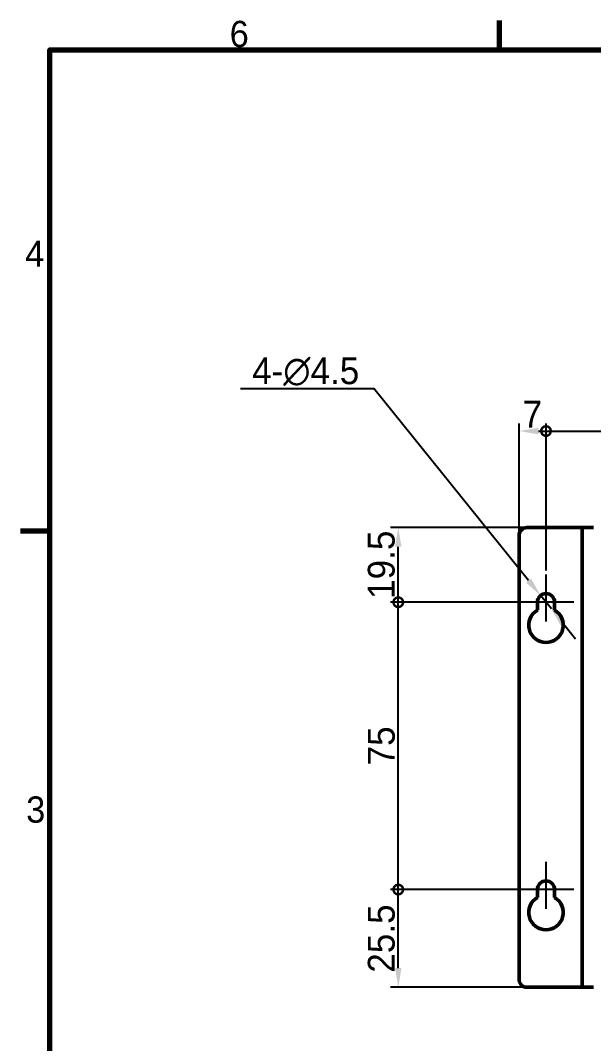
# Model space of a CAD drawing. Header units: millimetres. Extents: x 1021 to 2778, y -197 to 600.
# Drawn here: x 1033.2 to 1182.7, y 320.8 to 587.8 of the extents above; entities that cross this region are included whole.
import ezdxf

# ---------------------------------------------------------------- set-up
doc = ezdxf.new("R2010")
doc.units = ezdxf.units.MM
doc.header["$LTSCALE"] = 2
doc.layers.get('0').update_dxf_attribs({"lineweight": 25})
for name, color, linetype, lineweight in [('경계(ISO)', 7, 'Continuous', 70), ('외형선(ISO)', 7, 'Continuous', 50), ('중심 표식(ISO)', 7, 'Continuous', 25), ('치수(ISO)', 7, 'Continuous', 25)]:
    doc.layers.add(name, color=color, linetype=linetype, lineweight=lineweight)
doc.styles.get("Standard").update_dxf_attribs({"font": ''})
doc.styles.add('레이블 텍스트 (ISO)', font='')
doc.styles.get('Standard').set_extended_font_data('Gulim')
doc.styles.get('레이블 텍스트 (ISO)').set_extended_font_data('Gulim')
doc.dimstyles.new('기본값 (ISO)', dxfattribs={"dimscale": 2, "dimtxt": 3.5, "dimasz": 2.5, "dimexe": 1, "dimexo": 0.5, "dimgap": 0.4, "dimtad": 1, "dimtoh": 1, "dimdsep": 46, "dimtxsty": '레이블 텍스트 (ISO)', "dimcen": 0.09, "dimdle": 10, "dimclrd": 256, "dimclre": 256, "dimclrt": 6, "dimazin": 2, "dimtfac": 0.714286, "dimtmove": 0, "dimatfit": 3, "dimfxl": 1, "dimtolj": 1, "dimtzin": 0, "dimlwd": -1, "dimlwe": -1, "dimarcsym": 0})

# ---------------------------------------------------------------- blocks, each defined once
blk = doc.blocks.new('_DotSmall')
at = {"color": 0, "linetype": 'ByBlock', "const_width": 0.5}
blk.add_lwpolyline([(-0.0625, 0, 1), (0.0625, 0, 1)], format="xyb", close=True, dxfattribs=at)
blk = doc.blocks.new('*D12')
at = {"layer": 'Defpoints', "color": 0}
for p in [(1170.26, 480.63), (1163.26, 453.44), (1170.26, 443.19)]:
    blk.add_point(p, dxfattribs=at)
at = {"layer": '치수(ISO)'}
for p, q in [((1163.26, 454.44), (1163.26, 482.63)), ((1170.26, 444.19), (1170.26, 482.63)), ((1168.26, 480.63), (1170.26, 480.63))]:
    blk.add_line(p, q, dxfattribs=at)
blk.add_solid([(1168.26, 481.46), (1168.26, 479.79), (1163.26, 480.63)], dxfattribs=at)
at = {"layer": '치수(ISO)', "linetype": 'ByBlock', "xscale": 5, "yscale": 5, "zscale": 5}
blk.add_blockref('_DotSmall', (1170.26, 480.63), dxfattribs=at)
at = {"layer": '치수(ISO)', "color": 0, "insert": (1166.72, 485.02), "char_height": 7, "attachment_point": 5, "style": '레이블 텍스트 (ISO)'}
blk.add_mtext('\\A1;7', dxfattribs=at)
blk = doc.blocks.new('*D14')
at = {"layer": 'Defpoints', "color": 0}
for p in [(1425.06, 480.63), (1170.26, 443.19), (1425.06, 435.94)]:
    blk.add_point(p, dxfattribs=at)
at = {"layer": '치수(ISO)'}
for p, q in [((1170.26, 444.19), (1170.26, 482.63)), ((1425.06, 436.94), (1425.06, 482.63)), ((1170.26, 480.63), (1425.06, 480.63))]:
    blk.add_line(p, q, dxfattribs=at)
at = {"layer": '치수(ISO)', "linetype": 'ByBlock', "xscale": 5, "yscale": 5, "zscale": 5}
for p, rotation in [((1170.26, 480.63), 180), ((1425.06, 480.63), 360)]:
    blk.add_blockref('_DotSmall', p, dxfattribs=dict(at, rotation=rotation))
at = {"layer": '치수(ISO)', "color": 0, "insert": (1297.7, 485.02), "char_height": 7, "attachment_point": 5, "style": '레이블 텍스트 (ISO)'}
blk.add_mtext('\\A1;254.8', dxfattribs=at)
blk = doc.blocks.new('*D16')
at = {"layer": 'Defpoints', "color": 0}
for p in [(1131.72, 360.94), (1170.26, 360.94), (1165.26, 335.44)]:
    blk.add_point(p, dxfattribs=at)
at = {"layer": '치수(ISO)'}
for p, q in [((1169.26, 360.94), (1129.72, 360.94)), ((1131.72, 340.44), (1131.72, 360.94)), ((1164.26, 335.44), (1129.72, 335.44))]:
    blk.add_line(p, q, dxfattribs=at)
blk.add_solid([(1130.89, 340.44), (1132.55, 340.44), (1131.72, 335.44)], dxfattribs=at)
at = {"layer": '치수(ISO)', "linetype": 'ByBlock', "xscale": 5, "yscale": 5, "zscale": 5, "rotation": 90}
blk.add_blockref('_DotSmall', (1131.72, 360.94), dxfattribs=at)
at = {"layer": '치수(ISO)', "color": 0, "insert": (1127.33, 348.15), "char_height": 7, "attachment_point": 5, "rotation": 90, "style": '레이블 텍스트 (ISO)'}
blk.add_mtext('\\A1;25.5', dxfattribs=at)
blk = doc.blocks.new('*D17')
at = {"layer": 'Defpoints', "color": 0}
for p in [(1131.72, 435.94), (1170.26, 435.94), (1170.26, 360.94)]:
    blk.add_point(p, dxfattribs=at)
at = {"layer": '치수(ISO)'}
for p, q in [((1169.26, 435.94), (1129.72, 435.94)), ((1131.72, 360.94), (1131.72, 435.94)), ((1169.26, 360.94), (1129.72, 360.94))]:
    blk.add_line(p, q, dxfattribs=at)
at = {"layer": '치수(ISO)', "linetype": 'ByBlock', "xscale": 5, "yscale": 5, "zscale": 5}
for p, rotation in [((1131.72, 435.94), 90), ((1131.72, 360.94), 270)]:
    blk.add_blockref('_DotSmall', p, dxfattribs=dict(at, rotation=rotation))
at = {"layer": '치수(ISO)', "color": 0, "insert": (1127.33, 398.44), "char_height": 7, "attachment_point": 5, "rotation": 90, "style": '레이블 텍스트 (ISO)'}
blk.add_mtext('\\A1;75', dxfattribs=at)
blk = doc.blocks.new('*D18')
at = {"layer": 'Defpoints', "color": 0}
for p in [(1131.72, 455.44), (1182.66, 455.44), (1170.26, 435.94)]:
    blk.add_point(p, dxfattribs=at)
at = {"layer": '치수(ISO)'}
for p, q in [((1181.66, 455.44), (1129.72, 455.44)), ((1131.72, 435.94), (1131.72, 450.44)), ((1169.26, 435.94), (1129.72, 435.94))]:
    blk.add_line(p, q, dxfattribs=at)
blk.add_solid([(1132.55, 450.44), (1130.89, 450.44), (1131.72, 455.44)], dxfattribs=at)
at = {"layer": '치수(ISO)', "linetype": 'ByBlock', "xscale": 5, "yscale": 5, "zscale": 5, "rotation": 270}
blk.add_blockref('_DotSmall', (1131.72, 435.94), dxfattribs=at)
at = {"layer": '치수(ISO)', "color": 0, "insert": (1127.32, 445.73), "char_height": 7, "attachment_point": 5, "rotation": 90, "style": '레이블 텍스트 (ISO)'}
blk.add_mtext('\\A1;19.5', dxfattribs=at)
blk = doc.blocks.new('*D19')
at = {"layer": 'Defpoints', "color": 0}
for p in [(1168.85, 437.69), (1171.67, 434.18)]:
    blk.add_point(p, dxfattribs=at)
at = {"layer": '치수(ISO)'}
for p, q in [((1090.55, 491.74), (1125.36, 491.74)), ((1165.71, 441.59), (1125.36, 491.74)), ((1171.67, 434.18), (1168.85, 437.69)), ((1174.8, 430.29), (1177.94, 426.39))]:
    blk.add_line(p, q, dxfattribs=at)
for points in [[(1165.06, 441.06), (1166.36, 442.11), (1168.85, 437.69)], [(1175.45, 430.81), (1174.15, 429.77), (1171.67, 434.18)]]:
    blk.add_solid(points, dxfattribs=at)
at = {"layer": '치수(ISO)', "color": 0, "insert": (1107.56, 496.14), "char_height": 7, "attachment_point": 5, "style": '레이블 텍스트 (ISO)'}
blk.add_mtext('\\A1;\\fGulim|b0|i0;4-∅4.5', dxfattribs=at)
blk = doc.blocks.new('경계 Default Border')
at = {"layer": '경계(ISO)'}
for p, q in [((70, 287), (70, 290.9)), ((10, 222.75), (6.1, 222.75))]:
    blk.add_line(p, q, dxfattribs=at)
at = {"layer": '경계(ISO)', "flags": 128}
blk.add_lwpolyline([(10, 10), (10, 287), (410, 287), (410, 10), (10, 10)], dxfattribs=at)
at = {"layer": '경계(ISO)', "char_height": 3.5, "attachment_point": 7}
for s, insert in [('6', (34.01, 287.32)), ('4', (6.73, 258.04)), ('3', (6.86, 183.79))]:
    blk.add_mtext(s, dxfattribs=dict(at, insert=insert))

msp = doc.modelspace()

# ---------------------------------------------------------------- linework, layer by layer
at = {"layer": '외형선(ISO)'}
for p, q in [((1179.5577, 455.4362), (1165.2577, 455.4362)), ((1179.6577, 455.4362), (1179.5577, 455.4362)), ((1179.6577, 335.4362), (1179.6577, 455.4362)), ((1181.3577, 455.4362), (1179.6577, 455.4362)), ((1181.3577, 455.4362), (1182.6577, 455.4362)), ((1163.2577, 453.4362), (1163.2577, 337.4362)), ((1168.0077, 433.8333), (1168.0077, 435.9362)), ((1172.5077, 435.9362), (1172.5077, 433.8333)), ((1168.0077, 358.8333), (1168.0077, 360.9362)), ((1172.5077, 360.9362), (1172.5077, 358.8333)), ((1179.5577, 335.4362), (1165.2577, 335.4362)), ((1179.6577, 335.4362), (1179.5577, 335.4362)), ((1179.6577, 335.4362), (1181.3577, 335.4362)), ((1182.6577, 335.4362), (1181.3577, 335.4362))]:
    msp.add_line(p, q, dxfattribs=at)
for centre, radius, start, end in [((1165.2577, 453.4362), 2, 90, 180), ((1170.2577, 435.9362), 2.25, 0, 180), ((1170.2577, 429.9362), 4.5, 120, 60), ((1170.2577, 360.9362), 2.25, 0, 180), ((1170.2577, 354.9362), 4.5, 120, 60), ((1165.2577, 337.4362), 2, 180, 270)]:
    msp.add_arc(centre, radius, start, end, dxfattribs=at)
at = {"layer": '중심 표식(ISO)'}
for p, q in [((1170.2577, 443.1862), (1170.2577, 430.9362)), ((1177.5077, 435.9362), (1163.0077, 435.9362)), ((1170.2577, 368.1862), (1170.2577, 355.9362)), ((1177.5077, 360.9362), (1163.0077, 360.9362))]:
    msp.add_line(p, q, dxfattribs=at)

# ---------------------------------------------------------------- block references
at = {"color": 0, "xscale": 1.955541042, "yscale": 1.955541042, "zscale": 1.955541042}
msp.add_blockref('경계 Default Border', (1021.2295, 18.9002), dxfattribs=at)

# ---------------------------------------------------------------- dimensions: what is measured, and where the dimension line sits
at = {"layer": '치수(ISO)'}
dim = msp.add_diameter_dim_2p(p1=(1171.6681, 434.1831), p2=(1168.8473, 437.6893), text='\\fGulim|b0|i0;4-<>', dimstyle='기본값 (ISO)', override={"dimgap": 0.4, "dimtih": 1, "dimdec": 2, "dimlfac": 1, "dimclrt": 0, "dimtol": 0, "dimlim": 0, "dimtp": 0, "dimtm": 0, "dimtdec": 2, "dimatfit": 2}, dxfattribs=at)
dim.commit()
dim.dimension.update_dxf_attribs({"geometry": '*D19', "text_midpoint": (1107.5573, 491.7421), "dimtype": 163})
for base, p1, p2, angle, override, picture, middle in [((1170.2577, 480.6278), (1163.2577, 453.4362), (1170.2577, 443.1862), 180, {"dimgap": 0.4, "dimtoh": 0, "dimdec": 2, "dimblk2": 'DotSmall', "dimsah": 1, "dimdle": 0, "dimclrt": 0, "dimtol": 0, "dimlim": 0, "dimtp": 0, "dimtm": 0, "dimtdec": 2, "dimtofl": 1, "dimatfit": 1}, '*D12', (1166.7177, 480.6278)), ((1425.0577, 480.6278), (1170.2577, 443.1862), (1425.0577, 435.9362), 180, {"dimgap": 0.4, "dimtoh": 0, "dimdec": 2, "dimblk1": 'DotSmall', "dimblk2": 'DotSmall', "dimsah": 1, "dimdle": 0, "dimclrt": 0, "dimtol": 0, "dimlim": 0, "dimtp": 0, "dimtm": 0, "dimtdec": 2, "dimtofl": 0, "dimatfit": 1}, '*D14', (1297.6977, 480.6278)), ((1131.7216, 455.4362), (1170.2577, 435.9362), (1182.6577, 455.4362), 90, {"dimgap": 0.4, "dimtoh": 0, "dimdec": 2, "dimblk1": 'DotSmall', "dimsah": 1, "dimdle": 0, "dimclrt": 0, "dimtol": 0, "dimlim": 0, "dimtp": 0, "dimtm": 0, "dimtdec": 2, "dimtofl": 0, "dimatfit": 1}, '*D18', (1131.7216, 445.7262)), ((1131.7216, 435.9362), (1170.2577, 360.9362), (1170.2577, 435.9362), 90, {"dimgap": 0.4, "dimtoh": 0, "dimdec": 2, "dimblk1": 'DotSmall', "dimblk2": 'DotSmall', "dimsah": 1, "dimdle": 0, "dimclrt": 0, "dimtol": 0, "dimlim": 0, "dimtp": 0, "dimtm": 0, "dimtdec": 2, "dimtofl": 0, "dimatfit": 1}, '*D17', (1131.7216, 398.4362)), ((1131.7216, 360.9362), (1165.2577, 335.4362), (1170.2577, 360.9362), 90, {"dimgap": 0.4, "dimtoh": 0, "dimdec": 2, "dimblk2": 'DotSmall', "dimsah": 1, "dimdle": 0, "dimclrt": 0, "dimtol": 0, "dimlim": 0, "dimtp": 0, "dimtm": 0, "dimtdec": 2, "dimtofl": 0, "dimatfit": 1}, '*D16', (1131.7216, 348.1462))]:
    dim = msp.add_linear_dim(base=base, p1=p1, p2=p2, angle=angle, dimstyle='기본값 (ISO)', override=override, dxfattribs=at)
    dim.commit()
    dim.dimension.update_dxf_attribs({"geometry": picture, "text_midpoint": middle, "dimtype": 160})

doc.saveas('drawing.dxf')
